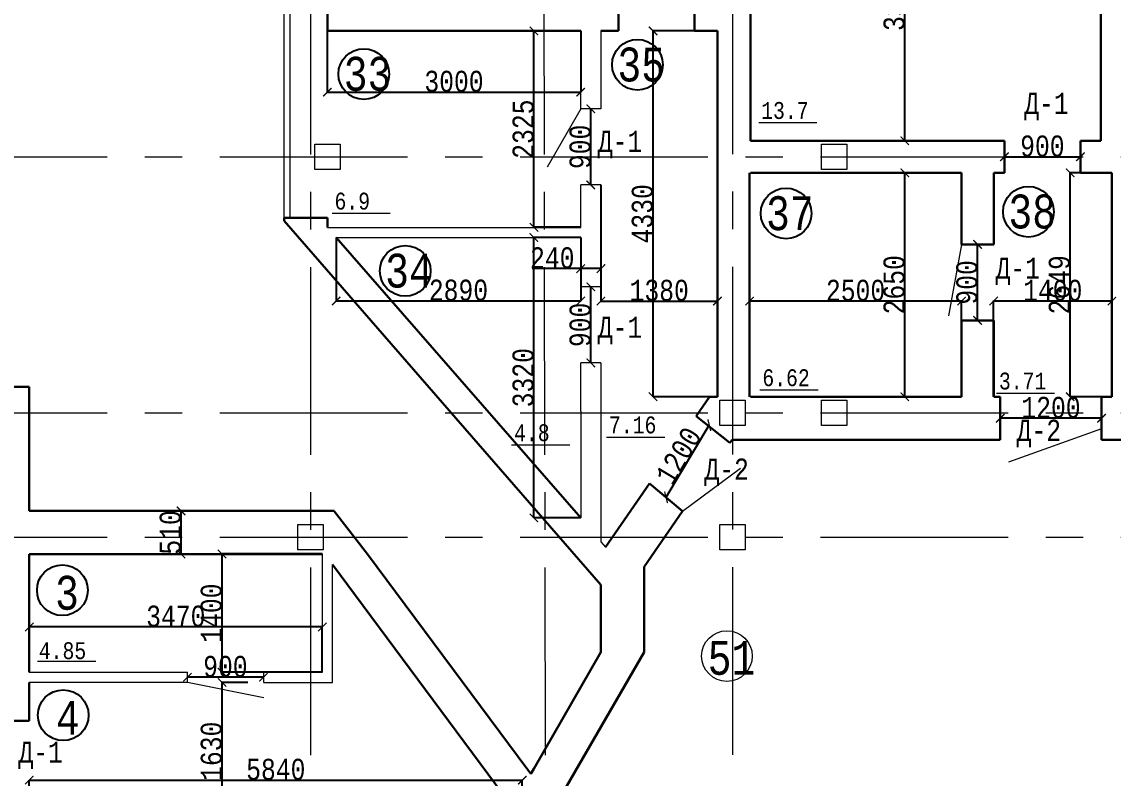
# Model space of a CAD drawing. Header units: millimetres. Extents: x -689206 to 4969298, y -1019800 to 703299.
# Drawn here: x 519889 to 532811, y -622646 to -613693 of the extents above; entities that cross this region are included whole.
import ezdxf

# ---------------------------------------------------------------- set-up
doc = ezdxf.new("R2010")
doc.units = ezdxf.units.MM
doc.linetypes.add('JIS_02_4.0', pattern=[5.5, 4, -1.5])
doc.linetypes.add('осеваяX2', pattern=[101.6, 63.5, -12.7, 12.7, -12.7])
for name, color, linetype, lineweight in [('несущие', 7, 'Continuous', 30), ('РАЗМЕРЫ', 7, 'Continuous', 9), ('сваи', 7, 'JIS_02_4.0', 30), ('Слой1', 7, 'Continuous', 30), ('стены', 7, 'Continuous', 20)]:
    doc.layers.add(name, color=color, linetype=linetype, lineweight=lineweight)
doc.layers.add('четотам', color=7, linetype='Continuous')
doc.styles.add('Аннотативный', font='isocteur.ttf', dxfattribs={"width": 0.7, "height": 250})
doc.dimstyles.new('Аннотативный', dxfattribs={"dimscale": 0, "dimtxt": 250, "dimasz": 100, "dimexe": 1.25, "dimexo": 0.625, "dimtad": 1, "dimdec": 0, "dimtxsty": 'Аннотативный', "dimblk": 'ARCHTICK', "dimcen": 2.5, "dimadec": 0, "dimazin": 0, "dimtfac": 1, "dimtdec": 0, "dimtmove": 0, "dimatfit": 3, "dimfxl": 1, "dimarcsym": 0})

# ---------------------------------------------------------------- blocks, each defined once
blk = doc.blocks.new('_ArchTick')
at = {"color": 0, "linetype": 'ByBlock', "const_width": 0.15}
blk.add_lwpolyline([(-0.5, -0.5), (0.5, 0.5)], dxfattribs=at)
blk = doc.blocks.new('*D4131')
at = {"layer": 'Defpoints', "color": 0, "lineweight": 9, "transparency": 16777216}
for p in [(523506, -613800), (526506, -613800), (526506, -614525)]:
    blk.add_point(p, dxfattribs=at)
at = {"layer": 'стены', "color": 0, "lineweight": -2, "transparency": 16777216}
for p, q in [((523506, -613801), (523506, -614526)), ((526506, -613801), (526506, -614526)), ((523506, -614525), (526506, -614525))]:
    blk.add_line(p, q, dxfattribs=at)
at = {"layer": 'стены', "color": 0, "lineweight": -2, "transparency": 16777216, "xscale": 100, "yscale": 100, "zscale": 100, "rotation": 180}
blk.add_blockref('_ArchTick', (523506, -614525), dxfattribs=at)
at = {"layer": 'стены', "color": 0, "lineweight": -2, "transparency": 16777216, "xscale": 100, "yscale": 100, "zscale": 100}
blk.add_blockref('_ArchTick', (526506, -614525), dxfattribs=at)
at = {"layer": 'стены', "color": 0, "lineweight": 5, "transparency": 16777216, "insert": (525006, -614399), "char_height": 250, "attachment_point": 5, "style": 'Аннотативный'}
blk.add_mtext('3000', dxfattribs=at)
blk = doc.blocks.new('*D4160')
at = {"layer": 'Defpoints', "color": 0, "lineweight": 9, "transparency": 16777216}
for p in [(526626, -614723), (526626, -614723), (526626, -615623)]:
    blk.add_point(p, dxfattribs=at)
at = {"layer": 'стены', "color": 0, "lineweight": -2, "transparency": 16777216}
for p, q in [((526626, -615623), (526626, -614723)), ((526627, -614723), (526628, -614723)), ((526627, -615623), (526628, -615623))]:
    blk.add_line(p, q, dxfattribs=at)
at = {"layer": 'стены', "color": 0, "lineweight": -2, "transparency": 16777216, "xscale": 100, "yscale": 100, "zscale": 100}
for p, rotation in [((526626, -614723), 90), ((526626, -615623), 270)]:
    blk.add_blockref('_ArchTick', p, dxfattribs=dict(at, rotation=rotation))
at = {"layer": 'стены', "color": 0, "lineweight": 5, "transparency": 16777216, "insert": (526501, -615173), "char_height": 250, "attachment_point": 5, "rotation": 90, "style": 'Аннотативный'}
blk.add_mtext('900', dxfattribs=at)
blk = doc.blocks.new('*D4179')
at = {"layer": 'Defpoints', "color": 0, "linetype": 'ByBlock', "lineweight": 9, "transparency": 16777216}
for p in [(521452, -619482), (521774, -619482), (521452, -619992)]:
    blk.add_point(p, dxfattribs=at)
at = {"layer": 'РАЗМЕРЫ', "color": 0, "linetype": 'ByBlock', "lineweight": -2, "transparency": 16777216}
for p, q in [((521452, -619482), (521775, -619482)), ((521774, -619992), (521774, -619482)), ((521452, -619992), (521775, -619992))]:
    blk.add_line(p, q, dxfattribs=at)
at = {"layer": 'РАЗМЕРЫ', "color": 0, "linetype": 'ByBlock', "lineweight": -2, "transparency": 16777216, "xscale": 100, "yscale": 100, "zscale": 100}
for p, rotation in [((521774, -619482), 90), ((521774, -619992), 270)]:
    blk.add_blockref('_ArchTick', p, dxfattribs=dict(at, rotation=rotation))
at = {"layer": 'РАЗМЕРЫ', "color": 0, "linetype": 'ByBlock', "lineweight": 20, "transparency": 16777216, "insert": (521648, -619737), "char_height": 250, "attachment_point": 5, "rotation": 90, "style": 'Аннотативный'}
blk.add_mtext('510', dxfattribs=at)
blk = doc.blocks.new('*D4181')
at = {"layer": 'Defpoints', "color": 0, "linetype": 'ByBlock', "lineweight": 9, "transparency": 16777216}
for p in [(519977, -620856), (519977, -621392), (523447, -621392)]:
    blk.add_point(p, dxfattribs=at)
at = {"layer": 'РАЗМЕРЫ', "color": 0, "linetype": 'ByBlock', "lineweight": -2, "transparency": 16777216}
for p, q in [((519977, -621392), (519977, -620855)), ((523447, -620856), (519977, -620856)), ((523447, -621392), (523447, -620855))]:
    blk.add_line(p, q, dxfattribs=at)
at = {"layer": 'РАЗМЕРЫ', "color": 0, "linetype": 'ByBlock', "lineweight": -2, "transparency": 16777216, "xscale": 100, "yscale": 100, "zscale": 100, "rotation": 180}
blk.add_blockref('_ArchTick', (519977, -620856), dxfattribs=at)
at = {"layer": 'РАЗМЕРЫ', "color": 0, "linetype": 'ByBlock', "lineweight": -2, "transparency": 16777216, "xscale": 100, "yscale": 100, "zscale": 100}
blk.add_blockref('_ArchTick', (523447, -620856), dxfattribs=at)
at = {"layer": 'РАЗМЕРЫ', "color": 0, "linetype": 'ByBlock', "lineweight": 5, "transparency": 16777216, "insert": (521712, -620730), "char_height": 250, "attachment_point": 5, "style": 'Аннотативный'}
blk.add_mtext('3470', dxfattribs=at)
blk = doc.blocks.new('*D4183')
at = {"layer": 'Defpoints', "color": 0, "linetype": 'ByBlock', "lineweight": 9, "transparency": 16777216}
for p in [(522260, -621512), (522564, -621512), (522564, -623142)]:
    blk.add_point(p, dxfattribs=at)
at = {"layer": 'РАЗМЕРЫ', "color": 0, "linetype": 'ByBlock', "lineweight": -2, "transparency": 16777216}
for p, q in [((522564, -621512), (522259, -621512)), ((522260, -623142), (522260, -621512)), ((522564, -623142), (522259, -623142))]:
    blk.add_line(p, q, dxfattribs=at)
at = {"layer": 'РАЗМЕРЫ', "color": 0, "linetype": 'ByBlock', "lineweight": -2, "transparency": 16777216, "xscale": 100, "yscale": 100, "zscale": 100}
for p, rotation in [((522260, -621512), 90), ((522260, -623142), 270)]:
    blk.add_blockref('_ArchTick', p, dxfattribs=dict(at, rotation=rotation))
at = {"layer": 'РАЗМЕРЫ', "color": 0, "linetype": 'ByBlock', "lineweight": 5, "transparency": 16777216, "insert": (522134, -622327), "char_height": 250, "attachment_point": 5, "rotation": 90, "style": 'Аннотативный'}
blk.add_mtext('1630', dxfattribs=at)
blk = doc.blocks.new('*D4184')
at = {"layer": 'Defpoints', "color": 0, "linetype": 'ByBlock', "lineweight": 9, "transparency": 16777216}
for p in [(525815, -622669), (519977, -623142), (525815, -623142)]:
    blk.add_point(p, dxfattribs=at)
at = {"layer": 'РАЗМЕРЫ', "color": 0, "linetype": 'ByBlock', "lineweight": -2, "transparency": 16777216}
for p, q in [((519977, -623142), (519977, -622668)), ((519977, -622669), (525815, -622669)), ((525815, -623142), (525815, -622668))]:
    blk.add_line(p, q, dxfattribs=at)
at = {"layer": 'РАЗМЕРЫ', "color": 0, "linetype": 'ByBlock', "lineweight": -2, "transparency": 16777216, "xscale": 100, "yscale": 100, "zscale": 100, "rotation": 180}
blk.add_blockref('_ArchTick', (519977, -622669), dxfattribs=at)
at = {"layer": 'РАЗМЕРЫ', "color": 0, "linetype": 'ByBlock', "lineweight": -2, "transparency": 16777216, "xscale": 100, "yscale": 100, "zscale": 100}
blk.add_blockref('_ArchTick', (525815, -622669), dxfattribs=at)
at = {"layer": 'РАЗМЕРЫ', "color": 0, "linetype": 'ByBlock', "lineweight": 5, "transparency": 16777216, "insert": (522896, -622543), "char_height": 250, "attachment_point": 5, "style": 'Аннотативный'}
blk.add_mtext('5840', dxfattribs=at)
blk = doc.blocks.new('*D4045')
at = {"layer": 'Defpoints', "color": 0, "linetype": 'ByBlock', "lineweight": 9, "transparency": 16777216}
for p in [(526506, -616614), (526506, -616614), (526746, -616614)]:
    blk.add_point(p, dxfattribs=at)
at = {"layer": 'РАЗМЕРЫ', "color": 0, "linetype": 'ByBlock', "lineweight": -2, "transparency": 16777216}
for p, q in [((526506, -616614), (525933, -616614)), ((526506, -616613), (526506, -616613)), ((526746, -616614), (526506, -616614)), ((526746, -616613), (526746, -616613))]:
    blk.add_line(p, q, dxfattribs=at)
at = {"layer": 'РАЗМЕРЫ', "color": 0, "linetype": 'ByBlock', "lineweight": -2, "transparency": 16777216, "xscale": 100, "yscale": 100, "zscale": 100, "rotation": 180}
blk.add_blockref('_ArchTick', (526506, -616614), dxfattribs=at)
at = {"layer": 'РАЗМЕРЫ', "color": 0, "linetype": 'ByBlock', "lineweight": -2, "transparency": 16777216, "xscale": 100, "yscale": 100, "zscale": 100}
blk.add_blockref('_ArchTick', (526746, -616614), dxfattribs=at)
at = {"layer": 'РАЗМЕРЫ', "color": 0, "linetype": 'ByBlock', "lineweight": 5, "transparency": 16777216, "insert": (526170, -616488), "char_height": 250, "attachment_point": 5, "style": 'Аннотативный'}
blk.add_mtext('240', dxfattribs=at)
blk = doc.blocks.new('*D4049')
at = {"layer": 'Defpoints', "color": 0, "linetype": 'ByBlock', "lineweight": 9, "transparency": 16777216}
for p in [(522260, -619992), (523447, -619992), (523447, -621392)]:
    blk.add_point(p, dxfattribs=at)
at = {"layer": 'РАЗМЕРЫ', "color": 0, "linetype": 'ByBlock', "lineweight": -2, "transparency": 16777216}
for p, q in [((523446, -619992), (522259, -619992)), ((522260, -621392), (522260, -619992)), ((523446, -621392), (522259, -621392))]:
    blk.add_line(p, q, dxfattribs=at)
at = {"layer": 'РАЗМЕРЫ', "color": 0, "linetype": 'ByBlock', "lineweight": -2, "transparency": 16777216, "xscale": 100, "yscale": 100, "zscale": 100}
for p, rotation in [((522260, -619992), 90), ((522260, -621392), 270)]:
    blk.add_blockref('_ArchTick', p, dxfattribs=dict(at, rotation=rotation))
at = {"layer": 'РАЗМЕРЫ', "color": 0, "linetype": 'ByBlock', "lineweight": 5, "transparency": 16777216, "insert": (522134, -620692), "char_height": 250, "attachment_point": 5, "rotation": 90, "style": 'Аннотативный'}
blk.add_mtext('1400', dxfattribs=at)
blk = doc.blocks.new('*D4050')
at = {"layer": 'Defpoints', "color": 0, "linetype": 'ByBlock', "lineweight": 9, "transparency": 16777216}
for p in [(521849, -621451), (521849, -621451), (522749, -621451)]:
    blk.add_point(p, dxfattribs=at)
at = {"layer": 'РАЗМЕРЫ', "color": 0, "linetype": 'ByBlock', "lineweight": -2, "transparency": 16777216}
for p, q in [((521849, -621450), (521849, -621450)), ((522749, -621451), (521849, -621451)), ((522749, -621450), (522749, -621450))]:
    blk.add_line(p, q, dxfattribs=at)
at = {"layer": 'РАЗМЕРЫ', "color": 0, "linetype": 'ByBlock', "lineweight": -2, "transparency": 16777216, "xscale": 100, "yscale": 100, "zscale": 100, "rotation": 180}
blk.add_blockref('_ArchTick', (521849, -621451), dxfattribs=at)
at = {"layer": 'РАЗМЕРЫ', "color": 0, "linetype": 'ByBlock', "lineweight": -2, "transparency": 16777216, "xscale": 100, "yscale": 100, "zscale": 100}
blk.add_blockref('_ArchTick', (522749, -621451), dxfattribs=at)
at = {"layer": 'РАЗМЕРЫ', "color": 0, "linetype": 'ByBlock', "lineweight": 5, "transparency": 16777216, "insert": (522299, -621325), "char_height": 250, "attachment_point": 5, "style": 'Аннотативный'}
blk.add_mtext('900', dxfattribs=at)
blk = doc.blocks.new('*D4029')
at = {"layer": 'Defpoints', "color": 0, "linetype": 'ByBlock', "lineweight": 9, "transparency": 16777216}
for p in [(532302, -615480), (532796, -615480), (532796, -618130)]:
    blk.add_point(p, dxfattribs=at)
at = {"layer": 'РАЗМЕРЫ', "color": 0, "linetype": 'ByBlock', "lineweight": -2, "transparency": 16777216}
for p, q in [((532796, -615480), (532301, -615480)), ((532302, -618130), (532302, -615480)), ((532796, -618130), (532301, -618130))]:
    blk.add_line(p, q, dxfattribs=at)
at = {"layer": 'РАЗМЕРЫ', "color": 0, "linetype": 'ByBlock', "lineweight": -2, "transparency": 16777216, "xscale": 100, "yscale": 100, "zscale": 100}
for p, rotation in [((532302, -615480), 90), ((532302, -618130), 270)]:
    blk.add_blockref('_ArchTick', p, dxfattribs=dict(at, rotation=rotation))
at = {"layer": 'РАЗМЕРЫ', "color": 0, "linetype": 'ByBlock', "lineweight": 5, "transparency": 16777216, "insert": (532176, -616805), "char_height": 250, "attachment_point": 5, "rotation": 90, "style": 'Аннотативный'}
blk.add_mtext('2649', dxfattribs=at)
blk = doc.blocks.new('*D4030')
at = {"layer": 'Defpoints', "color": 0, "linetype": 'ByBlock', "lineweight": 9, "transparency": 16777216}
for p in [(531206, -616327), (531206, -616327), (531206, -617227)]:
    blk.add_point(p, dxfattribs=at)
at = {"layer": 'РАЗМЕРЫ', "color": 0, "linetype": 'ByBlock', "lineweight": -2, "transparency": 16777216}
for p, q in [((531206, -617227), (531206, -616327)), ((531207, -616327), (531208, -616327)), ((531207, -617227), (531208, -617227))]:
    blk.add_line(p, q, dxfattribs=at)
at = {"layer": 'РАЗМЕРЫ', "color": 0, "linetype": 'ByBlock', "lineweight": -2, "transparency": 16777216, "xscale": 100, "yscale": 100, "zscale": 100}
for p, rotation in [((531206, -616327), 90), ((531206, -617227), 270)]:
    blk.add_blockref('_ArchTick', p, dxfattribs=dict(at, rotation=rotation))
at = {"layer": 'РАЗМЕРЫ', "color": 0, "linetype": 'ByBlock', "lineweight": 9, "transparency": 16777216, "insert": (531081, -616777), "char_height": 250, "attachment_point": 5, "rotation": 90, "style": 'Аннотативный'}
blk.add_mtext('900', dxfattribs=at)
blk = doc.blocks.new('*D4031')
at = {"layer": 'Defpoints', "color": 0, "linetype": 'ByBlock', "lineweight": 9, "transparency": 16777216}
for p in [(525953, -613800), (526506, -613800), (526506, -616125)]:
    blk.add_point(p, dxfattribs=at)
at = {"layer": 'РАЗМЕРЫ', "color": 0, "linetype": 'ByBlock', "lineweight": -2, "transparency": 16777216}
for p, q in [((526506, -613800), (525952, -613800)), ((525953, -616125), (525953, -613800)), ((526506, -616125), (525952, -616125))]:
    blk.add_line(p, q, dxfattribs=at)
at = {"layer": 'РАЗМЕРЫ', "color": 0, "linetype": 'ByBlock', "lineweight": -2, "transparency": 16777216, "xscale": 100, "yscale": 100, "zscale": 100}
for p, rotation in [((525953, -613800), 90), ((525953, -616125), 270)]:
    blk.add_blockref('_ArchTick', p, dxfattribs=dict(at, rotation=rotation))
at = {"layer": 'РАЗМЕРЫ', "color": 0, "linetype": 'ByBlock', "lineweight": 5, "transparency": 16777216, "insert": (525827, -614963), "char_height": 250, "attachment_point": 5, "rotation": 90, "style": 'Аннотативный'}
blk.add_mtext('2325', dxfattribs=at)
blk = doc.blocks.new('*D4032')
at = {"layer": 'Defpoints', "color": 0, "linetype": 'ByBlock', "lineweight": 9, "transparency": 16777216}
for p in [(525952, -616245), (526506, -616245), (526506, -619565)]:
    blk.add_point(p, dxfattribs=at)
at = {"layer": 'РАЗМЕРЫ', "color": 0, "linetype": 'ByBlock', "lineweight": -2, "transparency": 16777216}
for p, q in [((526506, -616245), (525950, -616245)), ((525952, -619565), (525952, -616245)), ((526506, -619565), (525950, -619565))]:
    blk.add_line(p, q, dxfattribs=at)
at = {"layer": 'РАЗМЕРЫ', "color": 0, "linetype": 'ByBlock', "lineweight": -2, "transparency": 16777216, "xscale": 100, "yscale": 100, "zscale": 100}
for p, rotation in [((525952, -616245), 90), ((525952, -619565), 270)]:
    blk.add_blockref('_ArchTick', p, dxfattribs=dict(at, rotation=rotation))
at = {"layer": 'РАЗМЕРЫ', "color": 0, "linetype": 'ByBlock', "lineweight": 5, "transparency": 16777216, "insert": (525826, -617905), "char_height": 250, "attachment_point": 5, "rotation": 90, "style": 'Аннотативный'}
blk.add_mtext('3320', dxfattribs=at)
blk = doc.blocks.new('*D4034')
at = {"layer": 'Defpoints', "color": 0, "linetype": 'ByBlock', "lineweight": 9, "transparency": 16777216}
for p in [(523611, -616245), (526506, -616245), (526506, -616997)]:
    blk.add_point(p, dxfattribs=at)
at = {"layer": 'РАЗМЕРЫ', "color": 0, "linetype": 'ByBlock', "lineweight": -2, "transparency": 16777216}
for p, q in [((523611, -616246), (523611, -616998)), ((526506, -616246), (526506, -616998)), ((523611, -616997), (526506, -616997))]:
    blk.add_line(p, q, dxfattribs=at)
at = {"layer": 'РАЗМЕРЫ', "color": 0, "linetype": 'ByBlock', "lineweight": -2, "transparency": 16777216, "xscale": 100, "yscale": 100, "zscale": 100, "rotation": 180}
blk.add_blockref('_ArchTick', (523611, -616997), dxfattribs=at)
at = {"layer": 'РАЗМЕРЫ', "color": 0, "linetype": 'ByBlock', "lineweight": -2, "transparency": 16777216, "xscale": 100, "yscale": 100, "zscale": 100}
blk.add_blockref('_ArchTick', (526506, -616997), dxfattribs=at)
at = {"layer": 'РАЗМЕРЫ', "color": 0, "linetype": 'ByBlock', "lineweight": 5, "transparency": 16777216, "insert": (525059, -616871), "char_height": 250, "attachment_point": 5, "style": 'Аннотативный'}
blk.add_mtext('2890', dxfattribs=at)
blk = doc.blocks.new('*D4035')
at = {"layer": 'Defpoints', "color": 0, "linetype": 'ByBlock', "lineweight": 9, "transparency": 16777216}
for p in [(527363, -613800), (528126, -613800), (528126, -618130)]:
    blk.add_point(p, dxfattribs=at)
at = {"layer": 'РАЗМЕРЫ', "color": 0, "linetype": 'ByBlock', "lineweight": -2, "transparency": 16777216}
for p, q in [((528126, -613800), (527362, -613800)), ((527363, -618130), (527363, -613800)), ((528126, -618130), (527362, -618130))]:
    blk.add_line(p, q, dxfattribs=at)
at = {"layer": 'РАЗМЕРЫ', "color": 0, "linetype": 'ByBlock', "lineweight": -2, "transparency": 16777216, "xscale": 100, "yscale": 100, "zscale": 100}
for p, rotation in [((527363, -613800), 90), ((527363, -618130), 270)]:
    blk.add_blockref('_ArchTick', p, dxfattribs=dict(at, rotation=rotation))
at = {"layer": 'РАЗМЕРЫ', "color": 0, "linetype": 'ByBlock', "lineweight": 5, "transparency": 16777216, "insert": (527238, -615965), "char_height": 250, "attachment_point": 5, "rotation": 90, "style": 'Аннотативный'}
blk.add_mtext('4330', dxfattribs=at)
blk = doc.blocks.new('*D4100')
at = {"layer": 'Defpoints', "color": 0, "linetype": 'ByBlock', "lineweight": 9, "transparency": 16777216}
for p in [(530344, -615480), (531016, -615480), (531016, -618130)]:
    blk.add_point(p, dxfattribs=at)
at = {"layer": 'РАЗМЕРЫ', "color": 0, "linetype": 'ByBlock', "lineweight": -2, "transparency": 16777216}
for p, q in [((531016, -615480), (530343, -615480)), ((530344, -618130), (530344, -615480)), ((531016, -618130), (530343, -618130))]:
    blk.add_line(p, q, dxfattribs=at)
at = {"layer": 'РАЗМЕРЫ', "color": 0, "linetype": 'ByBlock', "lineweight": -2, "transparency": 16777216, "xscale": 100, "yscale": 100, "zscale": 100}
for p, rotation in [((530344, -615480), 90), ((530344, -618130), 270)]:
    blk.add_blockref('_ArchTick', p, dxfattribs=dict(at, rotation=rotation))
at = {"layer": 'РАЗМЕРЫ', "color": 0, "linetype": 'ByBlock', "lineweight": 5, "transparency": 16777216, "insert": (530219, -616805), "char_height": 250, "attachment_point": 5, "rotation": 90, "style": 'Аннотативный'}
blk.add_mtext('2650', dxfattribs=at)
blk = doc.blocks.new('*D4101')
at = {"layer": 'Defpoints', "color": 0, "linetype": 'ByBlock', "lineweight": 9, "transparency": 16777216}
for p in [(528908, -611800), (530344, -611800), (528516, -615100)]:
    blk.add_point(p, dxfattribs=at)
at = {"layer": 'РАЗМЕРЫ', "color": 0, "linetype": 'ByBlock', "lineweight": -2, "transparency": 16777216}
for p, q in [((528909, -611800), (530345, -611800)), ((530344, -615100), (530344, -611800)), ((528517, -615100), (530345, -615100))]:
    blk.add_line(p, q, dxfattribs=at)
at = {"layer": 'РАЗМЕРЫ', "color": 0, "linetype": 'ByBlock', "lineweight": -2, "transparency": 16777216, "xscale": 100, "yscale": 100, "zscale": 100}
for p, rotation in [((530344, -611800), 90), ((530344, -615100), 270)]:
    blk.add_blockref('_ArchTick', p, dxfattribs=dict(at, rotation=rotation))
at = {"layer": 'РАЗМЕРЫ', "color": 0, "linetype": 'ByBlock', "lineweight": 5, "transparency": 16777216, "insert": (530219, -613450), "char_height": 250, "attachment_point": 5, "rotation": 90, "style": 'Аннотативный'}
blk.add_mtext('3300', dxfattribs=at)
blk = doc.blocks.new('*D4102')
at = {"layer": 'Defpoints', "color": 0, "linetype": 'ByBlock', "lineweight": 9, "transparency": 16777216}
for p in [(531523, -615290), (532423, -615290), (532423, -615290)]:
    blk.add_point(p, dxfattribs=at)
at = {"layer": 'РАЗМЕРЫ', "color": 0, "linetype": 'ByBlock', "lineweight": -2, "transparency": 16777216}
for p, q in [((531523, -615290), (531523, -615289)), ((531523, -615290), (532423, -615290)), ((532423, -615290), (532423, -615289))]:
    blk.add_line(p, q, dxfattribs=at)
at = {"layer": 'РАЗМЕРЫ', "color": 0, "linetype": 'ByBlock', "lineweight": -2, "transparency": 16777216, "xscale": 100, "yscale": 100, "zscale": 100, "rotation": 180}
blk.add_blockref('_ArchTick', (531523, -615290), dxfattribs=at)
at = {"layer": 'РАЗМЕРЫ', "color": 0, "linetype": 'ByBlock', "lineweight": -2, "transparency": 16777216, "xscale": 100, "yscale": 100, "zscale": 100}
blk.add_blockref('_ArchTick', (532423, -615290), dxfattribs=at)
at = {"layer": 'РАЗМЕРЫ', "color": 0, "linetype": 'ByBlock', "lineweight": 5, "transparency": 16777216, "insert": (531973, -615165), "char_height": 250, "attachment_point": 5, "style": 'Аннотативный'}
blk.add_mtext('900', dxfattribs=at)
blk = doc.blocks.new('*D4104')
at = {"layer": 'Defpoints', "color": 0, "linetype": 'ByBlock', "lineweight": 9, "transparency": 16777216}
for p in [(531475, -618385), (531475, -618385), (532675, -618385)]:
    blk.add_point(p, dxfattribs=at)
at = {"layer": 'РАЗМЕРЫ', "color": 0, "linetype": 'ByBlock', "lineweight": -2, "transparency": 16777216}
for p, q in [((531475, -618384), (531475, -618384)), ((532675, -618385), (531475, -618385)), ((532675, -618385), (532675, -618386))]:
    blk.add_line(p, q, dxfattribs=at)
at = {"layer": 'РАЗМЕРЫ', "color": 0, "linetype": 'ByBlock', "lineweight": -2, "transparency": 16777216, "xscale": 100, "yscale": 100, "zscale": 100, "rotation": 180}
blk.add_blockref('_ArchTick', (531475, -618385), dxfattribs=at)
at = {"layer": 'РАЗМЕРЫ', "color": 0, "linetype": 'ByBlock', "lineweight": -2, "transparency": 16777216, "xscale": 100, "yscale": 100, "zscale": 100}
blk.add_blockref('_ArchTick', (532675, -618385), dxfattribs=at)
at = {"layer": 'РАЗМЕРЫ', "color": 0, "linetype": 'ByBlock', "lineweight": 5, "transparency": 16777216, "insert": (532075, -618259), "char_height": 250, "attachment_point": 5, "style": 'Аннотативный'}
blk.add_mtext('1200', dxfattribs=at)
blk = doc.blocks.new('*D4076')
at = {"layer": 'Defpoints', "color": 0, "linetype": 'ByBlock', "lineweight": 9, "transparency": 16777216}
for p in [(531396, -616998), (531396, -618130), (532796, -618130)]:
    blk.add_point(p, dxfattribs=at)
at = {"layer": 'РАЗМЕРЫ', "color": 0, "linetype": 'ByBlock', "lineweight": -2, "transparency": 16777216}
for p, q in [((531396, -618129), (531396, -616997)), ((532796, -616998), (531396, -616998)), ((532796, -618129), (532796, -616997))]:
    blk.add_line(p, q, dxfattribs=at)
at = {"layer": 'РАЗМЕРЫ', "color": 0, "linetype": 'ByBlock', "lineweight": -2, "transparency": 16777216, "xscale": 100, "yscale": 100, "zscale": 100, "rotation": 180}
blk.add_blockref('_ArchTick', (531396, -616998), dxfattribs=at)
at = {"layer": 'РАЗМЕРЫ', "color": 0, "linetype": 'ByBlock', "lineweight": -2, "transparency": 16777216, "xscale": 100, "yscale": 100, "zscale": 100}
blk.add_blockref('_ArchTick', (532796, -616998), dxfattribs=at)
at = {"layer": 'РАЗМЕРЫ', "color": 0, "linetype": 'ByBlock', "lineweight": 5, "transparency": 16777216, "insert": (532096, -616873), "char_height": 250, "attachment_point": 5, "style": 'Аннотативный'}
blk.add_mtext('1400', dxfattribs=at)
blk = doc.blocks.new('*D4077')
at = {"layer": 'Defpoints', "color": 0, "linetype": 'ByBlock', "lineweight": 9, "transparency": 16777216}
for p in [(528506, -616998), (528506, -618130), (531016, -618130)]:
    blk.add_point(p, dxfattribs=at)
at = {"layer": 'РАЗМЕРЫ', "color": 0, "linetype": 'ByBlock', "lineweight": -2, "transparency": 16777216}
for p, q in [((528506, -618129), (528506, -616997)), ((531016, -616998), (528506, -616998)), ((531016, -618129), (531016, -616997))]:
    blk.add_line(p, q, dxfattribs=at)
at = {"layer": 'РАЗМЕРЫ', "color": 0, "linetype": 'ByBlock', "lineweight": -2, "transparency": 16777216, "xscale": 100, "yscale": 100, "zscale": 100, "rotation": 180}
blk.add_blockref('_ArchTick', (528506, -616998), dxfattribs=at)
at = {"layer": 'РАЗМЕРЫ', "color": 0, "linetype": 'ByBlock', "lineweight": -2, "transparency": 16777216, "xscale": 100, "yscale": 100, "zscale": 100}
blk.add_blockref('_ArchTick', (531016, -616998), dxfattribs=at)
at = {"layer": 'РАЗМЕРЫ', "color": 0, "linetype": 'ByBlock', "lineweight": 5, "transparency": 16777216, "insert": (529761, -616873), "char_height": 250, "attachment_point": 5, "style": 'Аннотативный'}
blk.add_mtext('2500', dxfattribs=at)
blk = doc.blocks.new('*D4078')
at = {"layer": 'Defpoints', "color": 0, "linetype": 'ByBlock', "lineweight": 9, "transparency": 16777216}
for p in [(526746, -615623), (528126, -615623), (528126, -616998)]:
    blk.add_point(p, dxfattribs=at)
at = {"layer": 'РАЗМЕРЫ', "color": 0, "linetype": 'ByBlock', "lineweight": -2, "transparency": 16777216}
for p, q in [((526746, -615624), (526746, -617000)), ((528126, -615624), (528126, -617000)), ((526746, -616998), (528126, -616998))]:
    blk.add_line(p, q, dxfattribs=at)
at = {"layer": 'РАЗМЕРЫ', "color": 0, "linetype": 'ByBlock', "lineweight": -2, "transparency": 16777216, "xscale": 100, "yscale": 100, "zscale": 100, "rotation": 180}
blk.add_blockref('_ArchTick', (526746, -616998), dxfattribs=at)
at = {"layer": 'РАЗМЕРЫ', "color": 0, "linetype": 'ByBlock', "lineweight": -2, "transparency": 16777216, "xscale": 100, "yscale": 100, "zscale": 100}
blk.add_blockref('_ArchTick', (528126, -616998), dxfattribs=at)
at = {"layer": 'РАЗМЕРЫ', "color": 0, "linetype": 'ByBlock', "lineweight": 5, "transparency": 16777216, "insert": (527436, -616873), "char_height": 250, "attachment_point": 5, "style": 'Аннотативный'}
blk.add_mtext('1380', dxfattribs=at)
blk = doc.blocks.new('*D4193')
at = {"layer": 'Defpoints', "color": 0, "linetype": 'ByBlock', "lineweight": 9, "ltscale": 35, "transparency": 16777216}
for p in [(528029, -618466), (528029, -618466), (527517, -619321)]:
    blk.add_point(p, dxfattribs=at)
at = {"layer": 'сваи', "color": 0, "linetype": 'ByBlock', "lineweight": -2, "ltscale": 35, "transparency": 16777216}
for p, q in [((527517, -619321), (528029, -618466)), ((528030, -618466), (528030, -618467)), ((527518, -619321), (527518, -619321))]:
    blk.add_line(p, q, dxfattribs=at)
at = {"layer": 'сваи', "color": 0, "linetype": 'ByBlock', "lineweight": -2, "ltscale": 35, "transparency": 16777216, "xscale": 100, "yscale": 100, "zscale": 100}
for p, rotation in [((528029, -618466), 59.09078040232163), ((527517, -619321), 239.0907804023216)]:
    blk.add_blockref('_ArchTick', p, dxfattribs=dict(at, rotation=rotation))
at = {"layer": 'сваи', "color": 0, "linetype": 'ByBlock', "lineweight": 5, "ltscale": 35, "transparency": 16777216, "insert": (527665, -618829), "char_height": 250, "attachment_point": 5, "rotation": 59.0908, "style": 'Аннотативный'}
blk.add_mtext('1200', dxfattribs=at)
blk = doc.blocks.new('*D4192')
at = {"layer": 'Defpoints', "color": 0, "linetype": 'ByBlock', "lineweight": 9, "ltscale": 35, "transparency": 16777216}
for p in [(526626, -616830), (526626, -616830), (526626, -617730)]:
    blk.add_point(p, dxfattribs=at)
at = {"layer": 'сваи', "color": 0, "linetype": 'ByBlock', "lineweight": -2, "ltscale": 35, "transparency": 16777216}
for p, q in [((526626, -617730), (526626, -616830)), ((526627, -616830), (526628, -616830)), ((526627, -617730), (526628, -617730))]:
    blk.add_line(p, q, dxfattribs=at)
at = {"layer": 'сваи', "color": 0, "linetype": 'ByBlock', "lineweight": -2, "ltscale": 35, "transparency": 16777216, "xscale": 100, "yscale": 100, "zscale": 100}
for p, rotation in [((526626, -616830), 90), ((526626, -617730), 270)]:
    blk.add_blockref('_ArchTick', p, dxfattribs=dict(at, rotation=rotation))
at = {"layer": 'сваи', "color": 0, "linetype": 'ByBlock', "lineweight": 5, "ltscale": 35, "transparency": 16777216, "insert": (526501, -617280), "char_height": 250, "attachment_point": 5, "rotation": 90, "style": 'Аннотативный'}
blk.add_mtext('900', dxfattribs=at)

msp = doc.modelspace()

# ---------------------------------------------------------------- linework, layer by layer
at = {"layer": 'несущие', "color": 0}
for p, q in [((531016.5, -617480.3), (531016.5, -618129.8)), ((531396.5, -617480.3), (531396.5, -618129.8)), ((532796.5, -617480.3), (532796.5, -618129.8)), ((527873.1, -618358.6), (528031.1, -618129.8)), ((528031.1, -618129.8), (528126.5, -618129.8)), ((528516.5, -618129.8), (531016.5, -618129.8)), ((531396.5, -618129.8), (531475.2, -618129.8)), ((531475.2, -618129.8), (531475.2, -618639.8)), ((532675.2, -618129.8), (532796.5, -618129.8)), ((532675.2, -618129.8), (532675.2, -618639.8)), ((531475.2, -618639.8), (528300.9, -618639.8)), ((523589, -619484.7), (523587.1, -619482.3)), ((523983.6, -619992.3), (523589, -619484.7)), ((525881.7, -622546.2), (523983.6, -619992.3)), ((519977.1, -620275.1), (519977.1, -620075.1)), ((525814.7, -623142.3), (523567.1, -620118.1)), ((525881.7, -622546.2), (525916.4, -622592.9)), ((525916.4, -622592.9), (525949.5, -622535.6))]:
    msp.add_line(p, q, dxfattribs=at)
at = {"layer": 'РАЗМЕРЫ', "linetype": 'осеваяX2', "lineweight": 5, "ltscale": 35}
for p, q in [((526058.5, -605926.9), (526138.6, -655764.7)), ((528302.5, -605923.3), (528302.5, -655764.7))]:
    msp.add_line(p, q, dxfattribs=at)
at = {"layer": 'РАЗМЕРЫ'}
for p, q in [((522996.4, -616012.4), (522996.4, -612021.4)), ((523066.4, -616012.4), (523066.4, -612021.4)), ((528614.2, -614885), (529303.5, -614885)), ((523561.9, -615957.5), (524251.2, -615957.5)), ((528628.3, -618048.3), (529317.5, -618048.3)), ((531429.2, -618087.4), (532118.5, -618087.4)), ((526811.8, -618607.2), (527501, -618607.2)), ((525688.6, -618699.2), (526377.9, -618699.2)), ((520075.8, -621260.6), (520765, -621260.6))]:
    msp.add_line(p, q, dxfattribs=at)
at = {"layer": 'РАЗМЕРЫ', "linetype": 'ByBlock', "lineweight": 30}
for p, q in [((528126.5, -615480.3), (528126.5, -618129.8)), ((528506.5, -615480.3), (528506.5, -618129.8)), ((531396.5, -616327.3), (531016.5, -616327.3)), ((531396.5, -617227.3), (531016.5, -617227.3)), ((519977.1, -621968.3), (519467.1, -621968.3))]:
    msp.add_line(p, q, dxfattribs=at)
at = {"layer": 'РАЗМЕРЫ', "linetype": 'ByBlock', "lineweight": 20}
for p, q in [((523506.4, -616125.3), (526506.4, -616125.3)), ((523610.9, -616245.3), (526506.4, -616245.3)), ((519977.1, -619992.3), (519977.1, -621392.3)), ((523447.1, -621392.3), (523447.1, -619992.3)), ((523567.1, -621512.3), (523567.1, -620118.1)), ((519977.1, -621392.3), (521848.9, -621392.3)), ((519977.1, -621392.3), (521848.9, -621392.3)), ((521848.9, -621511), (521848.9, -621391)), ((522748.9, -621391), (522748.9, -621511)), ((522748.9, -621392.3), (523447.1, -621392.3)), ((519977.1, -621511), (521848.9, -621511)), ((522748.9, -621512.3), (523567.1, -621512.3))]:
    msp.add_line(p, q, dxfattribs=at)
at = {"layer": 'РАЗМЕРЫ', "linetype": 'ByBlock', "lineweight": 9}
for p, q in [((531016.5, -616327.3), (530862.3, -617171.3)), ((521848.9, -621511), (522752.4, -621689))]:
    msp.add_line(p, q, dxfattribs=at)
at = {"layer": 'РАЗМЕРЫ', "linetype": 'ByBlock', "lineweight": 30, "ltscale": 35}
for p, q in [((528229, -618639.8), (527873.1, -618358.6)), ((527873.1, -618358.6), (528273.3, -618674.7)), ((528273.3, -618674.7), (528300.9, -618639.8))]:
    msp.add_line(p, q, dxfattribs=at)
at = {"layer": 'РАЗМЕРЫ', "linetype": 'ByBlock', "lineweight": 9, "ltscale": 35}
msp.add_line((527711.6, -619486), (528398.7, -618977.7), dxfattribs=at)
at = {"layer": 'сваи', "linetype": 'ByBlock', "lineweight": 20, "ltscale": 35}
for p, q in [((526746.4, -616830.3), (526506.4, -616830.3)), ((526746.4, -617730.3), (526506.4, -617730.3))]:
    msp.add_line(p, q, dxfattribs=at)
at = {"layer": 'Слой1', "lineweight": 30}
msp.add_line((523506.4, -616012.4), (522996.4, -616012.4), dxfattribs=at)
at = {"layer": 'стены', "linetype": 'осеваяX2', "lineweight": 5, "ltscale": 35}
for p, q in [((523306.4, -605926.9), (523306.4, -655764.7)), ((504453.7, -615292.3), (571506.4, -615292.3)), ((504453.7, -618319.8), (571506.4, -618319.8)), ((504453.7, -619792.3), (571506.4, -619792.3))]:
    msp.add_line(p, q, dxfattribs=at)
at = {"layer": 'стены', "lineweight": 30}
for p, q in [((528516.5, -615100.3), (528516.5, -608782.3)), ((532666.5, -611290.3), (532666.5, -615100.3)), ((523506.4, -613800.3), (523506.4, -613290.3)), ((526954.5, -613800.3), (526954.5, -613290.3)), ((527854.5, -613800.3), (527854.5, -613290.3)), ((523506.4, -613800.3), (526506.4, -613800.3)), ((526954.5, -613800.3), (526746.4, -613800.3)), ((528126.5, -613800.3), (527854.5, -613800.3)), ((528126.5, -615480.3), (528126.5, -613800.3)), ((531522.9, -615100.3), (528516.5, -615100.3)), ((531522.9, -615480.3), (531522.9, -615100.3)), ((532516.5, -615100.3), (532422.9, -615100.3)), ((532422.9, -615100.3), (532422.9, -615480.3)), ((532516.5, -615100.3), (532666.5, -615100.3)), ((531016.5, -615480.3), (528516.5, -615480.3)), ((528516.5, -615480.3), (530644.5, -615480.3)), ((531016.5, -616327.3), (531016.5, -615480.3)), ((531522.9, -615480.3), (531396.5, -615480.3)), ((531396.5, -616327.3), (531396.5, -615480.3)), ((531396.5, -615480.3), (531396.5, -616327.3)), ((531396.5, -615480.3), (531522.9, -615480.3)), ((532796.5, -615480.3), (532422.9, -615480.3)), ((532422.9, -615480.3), (532796.5, -615480.3)), ((532796.5, -615480.3), (532796.5, -617480.3)), ((522996.4, -616049.8), (522996.4, -616012.4)), ((523506.4, -616012.4), (523506.4, -616125.3)), ((522996.4, -616049.8), (526746.4, -620355.2)), ((523610.9, -616245.3), (526506.4, -619565.2)), ((531016.5, -617480.3), (531016.5, -617227.3)), ((531396.5, -617480.3), (531396.5, -617227.3)), ((519467.1, -618012.3), (519977.1, -618012.3)), ((519977.1, -618012.3), (519977.1, -619482.3)), ((531016.5, -618129.8), (528516.5, -618129.8)), ((528516.5, -618129.8), (530926.5, -618129.8)), ((532675.2, -618639.8), (533304.9, -618639.8)), ((527323, -619155.6), (526801.6, -619911.1)), ((527323, -619155.6), (527711.6, -619486)), ((523587.1, -619482.3), (519977.1, -619482.3)), ((527711.6, -619486), (527256.4, -620145.5)), ((519977.1, -619992.3), (523447.1, -619992.3)), ((519977.1, -619992.3), (519977.1, -620275.1)), ((527256.4, -620355.2), (527256.4, -620145.5)), ((519977.1, -620275.1), (519977.1, -621392.3)), ((526746.4, -620355.2), (526746.4, -621155.2)), ((527256.4, -621155.2), (527256.4, -620355.2)), ((526746.4, -621155.2), (525949.5, -622535.6)), ((526256.4, -622887.3), (527256.4, -621155.2)), ((519977.1, -621512.3), (519977.1, -621968.3))]:
    msp.add_line(p, q, dxfattribs=at)
at = {"layer": 'стены'}
for p, q in [((526506.4, -613800.3), (526144.5, -613800.3)), ((526506.4, -614723.1), (526506.4, -613800.3)), ((526746.4, -613800.3), (526954.5, -613800.3)), ((526746.4, -613800.3), (526746.4, -614723.1)), ((527854.5, -613800.3), (528014.5, -613800.3)), ((526746.4, -614723.1), (526506.4, -614723.1)), ((526506.4, -616125.3), (526506.4, -615623.1)), ((526746.4, -615623.1), (526506.4, -615623.1)), ((526746.4, -615623.1), (526746.4, -616830.3)), ((526506.4, -616830.3), (526506.4, -616245.3)), ((526506.4, -618300.3), (526506.4, -617730.3)), ((526746.4, -617730.3), (526746.4, -618300.3)), ((526506.4, -618300.3), (526506.4, -619565.2)), ((526746.4, -618300.3), (526746.4, -619846.4)), ((526746.4, -619846.4), (526801.6, -619911.1)), ((526746.4, -621155.2), (526246.4, -622021.3)), ((527256.4, -621155.2), (526756.4, -622021.3))]:
    msp.add_line(p, q, dxfattribs=at)
at = {"layer": 'стены', "lineweight": 9}
for p, q in [((526506.4, -614723.1), (526108.3, -615412.6)), ((532675.2, -618509.8), (531570.5, -618906.5))]:
    msp.add_line(p, q, dxfattribs=at)
at = {"layer": 'стены'}
for points in [[(523356.4, -615140.3), (523656.4, -615140.3), (523656.4, -615440.3), (523356.4, -615440.3)], [(529356.4, -615140.3), (529656.4, -615140.3), (529656.4, -615440.3), (529356.4, -615440.3)], [(528152.5, -618170), (528452.5, -618170), (528452.5, -618470), (528152.5, -618470)], [(529356.4, -618169.8), (529656.4, -618169.8), (529656.4, -618469.8), (529356.4, -618469.8)], [(523156.4, -619642.3), (523456.4, -619642.3), (523456.4, -619942.3), (523156.4, -619942.3)], [(528152.5, -619642.3), (528452.5, -619642.3), (528452.5, -619942.3), (528152.5, -619942.3)]]:
    msp.add_lwpolyline(points, close=True, dxfattribs=at)
at = {"layer": 'четотам'}
for centre in [(527178.4, -614200.4), (523938.1, -614310.4), (531808.4, -615940.4), (528938.4, -615960.4), (524428.4, -616640.4), (520368.4, -620420.4), (520378.4, -621900.4)]:
    msp.add_circle(centre, 300, dxfattribs=at)
at = {"layer": 'четотам', "lineweight": 13}
msp.add_circle((528238.4, -621200.3), 300, dxfattribs=at)

# ---------------------------------------------------------------- texts
at = {"layer": 'РАЗМЕРЫ', "lineweight": 20, "ltscale": 150, "attachment_point": 1, "style": 'Аннотативный'}
for s, insert, char_height, width in [('35', (526941.2, -613997.3), 401.1, 1460), ('33', (523700.9, -614107.3), 401.1, 1460), ('Д-1', (531758.4, -614532.8), 250, 922.913), ('Д-1', (526708.5, -614982.6), 250, 922.913), ('37', (528701.2, -615757.3), 401.1, 1460), ('38', (531571.2, -615737.3), 401.1, 1460), ('34', (524191.2, -616437.3), 401.1, 1460), ('Д-1', (531418.4, -616482.8), 250, 922.913), ('Д-1', (526708.5, -617182.8), 250, 922.913), ('Д-2', (531668.4, -618402.8), 250, 922.913), ('Д-2', (527971.5, -618862.1), 250, 922.913), ('3', (520282.6, -620250.6), 401.1, 1460), ('4', (520292.6, -621730.6), 401.1, 1460), ('Д-1', (519848.4, -622212.8), 250, 922.913)]:
    msp.add_mtext(s, dxfattribs=dict(at, insert=insert, char_height=char_height, width=width))
at = {"layer": 'РАЗМЕРЫ', "char_height": 200, "width": 656.117, "attachment_point": 1, "style": 'Аннотативный'}
for s, insert in [('13.7', (528643.5, -614642.2)), ('6.9', (523591.2, -615714.6)), ('6.62', (528657.5, -617805.4)), ('3.71', (531458.5, -617844.6)), ('4.8', (525717.9, -618456.4)), ('7.16', (526841.1, -618364.4)), ('4.85', (520089.9, -621036.6))]:
    msp.add_mtext(s, dxfattribs=dict(at, insert=insert))
at = {"layer": 'РАЗМЕРЫ', "lineweight": 13, "ltscale": 150, "insert": (528010.4, -621020.4), "char_height": 401.1, "width": 1460, "attachment_point": 1, "style": 'Аннотативный'}
msp.add_mtext('51', dxfattribs=at)

# ---------------------------------------------------------------- dimensions: what is measured, and where the dimension line sits
at = {"layer": 'РАЗМЕРЫ', "linetype": 'ByBlock', "lineweight": 5}
for base, p1, p2, picture, middle in [((530344.2, -611800.3), (528516.5, -615100.3), (528908.4, -611800.3), '*D4101', (530218.5, -613450.3)), ((525952.9, -613800.3), (526506.4, -616125.3), (526506.4, -613800.3), '*D4031', (525827.3, -614962.8)), ((532302.045, -615480.295), (532796.4617, -618129.7526), (532796.4617, -615480.295), '*D4029', (532176.42, -616805.0238)), ((525951.7, -616245.3), (526506.4, -619565.2), (526506.4, -616245.3), '*D4032', (525826, -617905.2)), ((522259.9, -619992.3), (523447.1, -621392.3), (523447.1, -619992.3), '*D4049', (522134.3, -620692.3)), ((522259.9, -621512.3), (522564.1, -623142.3), (522564.1, -621512.3), '*D4183', (522134.3, -622327.3))]:
    dim = msp.add_linear_dim(base=base, p1=p1, p2=p2, angle=90, dimstyle='Аннотативный', dxfattribs=at)
    dim.commit()
    dim.dimension.update_dxf_attribs({"geometry": picture, "text_midpoint": middle})
for base, p1, p2, text, picture, middle in [((527363.2, -613800.3), (528126.5, -618129.8), (528126.5, -613800.3), '4330', '*D4035', (527237.6, -615965)), ((530344.2, -615480.3), (531016.5, -618129.8), (531016.5, -615480.3), '2650', '*D4100', (530218.5, -616805))]:
    dim = msp.add_linear_dim(base=base, p1=p1, p2=p2, angle=90, text=text, dimstyle='Аннотативный', dxfattribs=at)
    dim.commit()
    dim.dimension.update_dxf_attribs({"geometry": picture, "text_midpoint": middle})
for base, p1, p2, picture, middle in [((532422.9, -615290.3), (531522.9, -615290.3), (532422.9, -615290.3), '*D4102', (531972.9, -615164.7)), ((528126.5, -616998.5), (526746.4, -615623.1), (528126.5, -615623.1), '*D4078', (527436.4, -616872.8)), ((531396.5, -616998.5), (532796.5, -618129.8), (531396.5, -618129.8), '*D4076', (532096.5, -616872.8)), ((531475.2, -618384.8), (532675.2, -618384.8), (531475.2, -618384.8), '*D4104', (532075.2, -618259.1)), ((519977.1, -620856.1), (523447.1, -621392.3), (519977.1, -621392.3), '*D4181', (521712.1, -620730.4)), ((521848.9, -621451), (522748.9, -621451), (521848.9, -621451), '*D4050', (522298.9, -621325.4))]:
    dim = msp.add_linear_dim(base=base, p1=p1, p2=p2, dimstyle='Аннотативный', dxfattribs=at)
    dim.commit()
    dim.dimension.update_dxf_attribs({"geometry": picture, "text_midpoint": middle})
for base, p1, p2, text, picture, middle in [((526506.4, -616996.9), (523610.9, -616245.3), (526506.4, -616245.3), '2890', '*D4034', (525058.6, -616871.3)), ((528506.5, -616998.5), (531016.5, -618129.8), (528506.5, -618129.8), '2500', '*D4077', (529761.5, -616872.8)), ((525814.7, -622669.1), (519977.1, -623142.3), (525814.7, -623142.3), '5840', '*D4184', (522895.9, -622543.5))]:
    dim = msp.add_linear_dim(base=base, p1=p1, p2=p2, text=text, dimstyle='Аннотативный', dxfattribs=at)
    dim.commit()
    dim.dimension.update_dxf_attribs({"geometry": picture, "text_midpoint": middle})
at = {"layer": 'РАЗМЕРЫ', "linetype": 'ByBlock', "lineweight": 9}
dim = msp.add_linear_dim(base=(531206.5, -616327.3), p1=(531206.5, -617227.3), p2=(531206.5, -616327.3), angle=90, dimstyle='Аннотативный', dxfattribs=at)
dim.commit()
dim.dimension.update_dxf_attribs({"geometry": '*D4030', "text_midpoint": (531080.8, -616777.3)})
at = {"layer": 'РАЗМЕРЫ', "linetype": 'ByBlock', "lineweight": 5}
dim = msp.add_aligned_dim(p1=(526746.4, -616614.1), p2=(526506.4, -616614.1), distance=0, dimstyle='Аннотативный', dxfattribs=at)
dim.commit()
dim.dimension.update_dxf_attribs({"geometry": '*D4045', "text_midpoint": (526169.5, -616488.4)})
at = {"layer": 'РАЗМЕРЫ', "linetype": 'ByBlock', "lineweight": 20}
dim = msp.add_linear_dim(base=(521773.6, -619482.3), p1=(521451.7, -619992.3), p2=(521451.7, -619482.3), angle=90, dimstyle='Аннотативный', dxfattribs=at)
dim.commit()
dim.dimension.update_dxf_attribs({"geometry": '*D4179', "text_midpoint": (521648, -619737.3)})
at = {"layer": 'сваи', "linetype": 'ByBlock', "lineweight": 5, "ltscale": 35}
dim = msp.add_aligned_dim(p1=(526626.4, -617730.3), p2=(526626.4, -616830.3), distance=0, dimstyle='Аннотативный', dxfattribs=at)
dim.commit()
dim.dimension.update_dxf_attribs({"geometry": '*D4192', "text_midpoint": (526500.8, -617280.3)})
dim = msp.add_aligned_dim(p1=(527517.3, -619320.8), p2=(528029, -618466.1), distance=0, text='1200', dimstyle='Аннотативный', dxfattribs=at)
dim.commit()
dim.dimension.update_dxf_attribs({"geometry": '*D4193', "text_midpoint": (527665.4, -618828.9)})
at = {"layer": 'стены', "lineweight": 5}
for p1, p2, distance, picture, middle in [((523506.4, -613800.3), (526506.4, -613800.3), -724.7, '*D4131', (525006.4, -614399.3)), ((526626.4, -615623.1), (526626.4, -614723.1), 0, '*D4160', (526500.8, -615173.1))]:
    dim = msp.add_aligned_dim(p1=p1, p2=p2, distance=distance, dimstyle='Аннотативный', dxfattribs=at)
    dim.commit()
    dim.dimension.update_dxf_attribs({"geometry": picture, "text_midpoint": middle})

doc.saveas('drawing.dxf')
